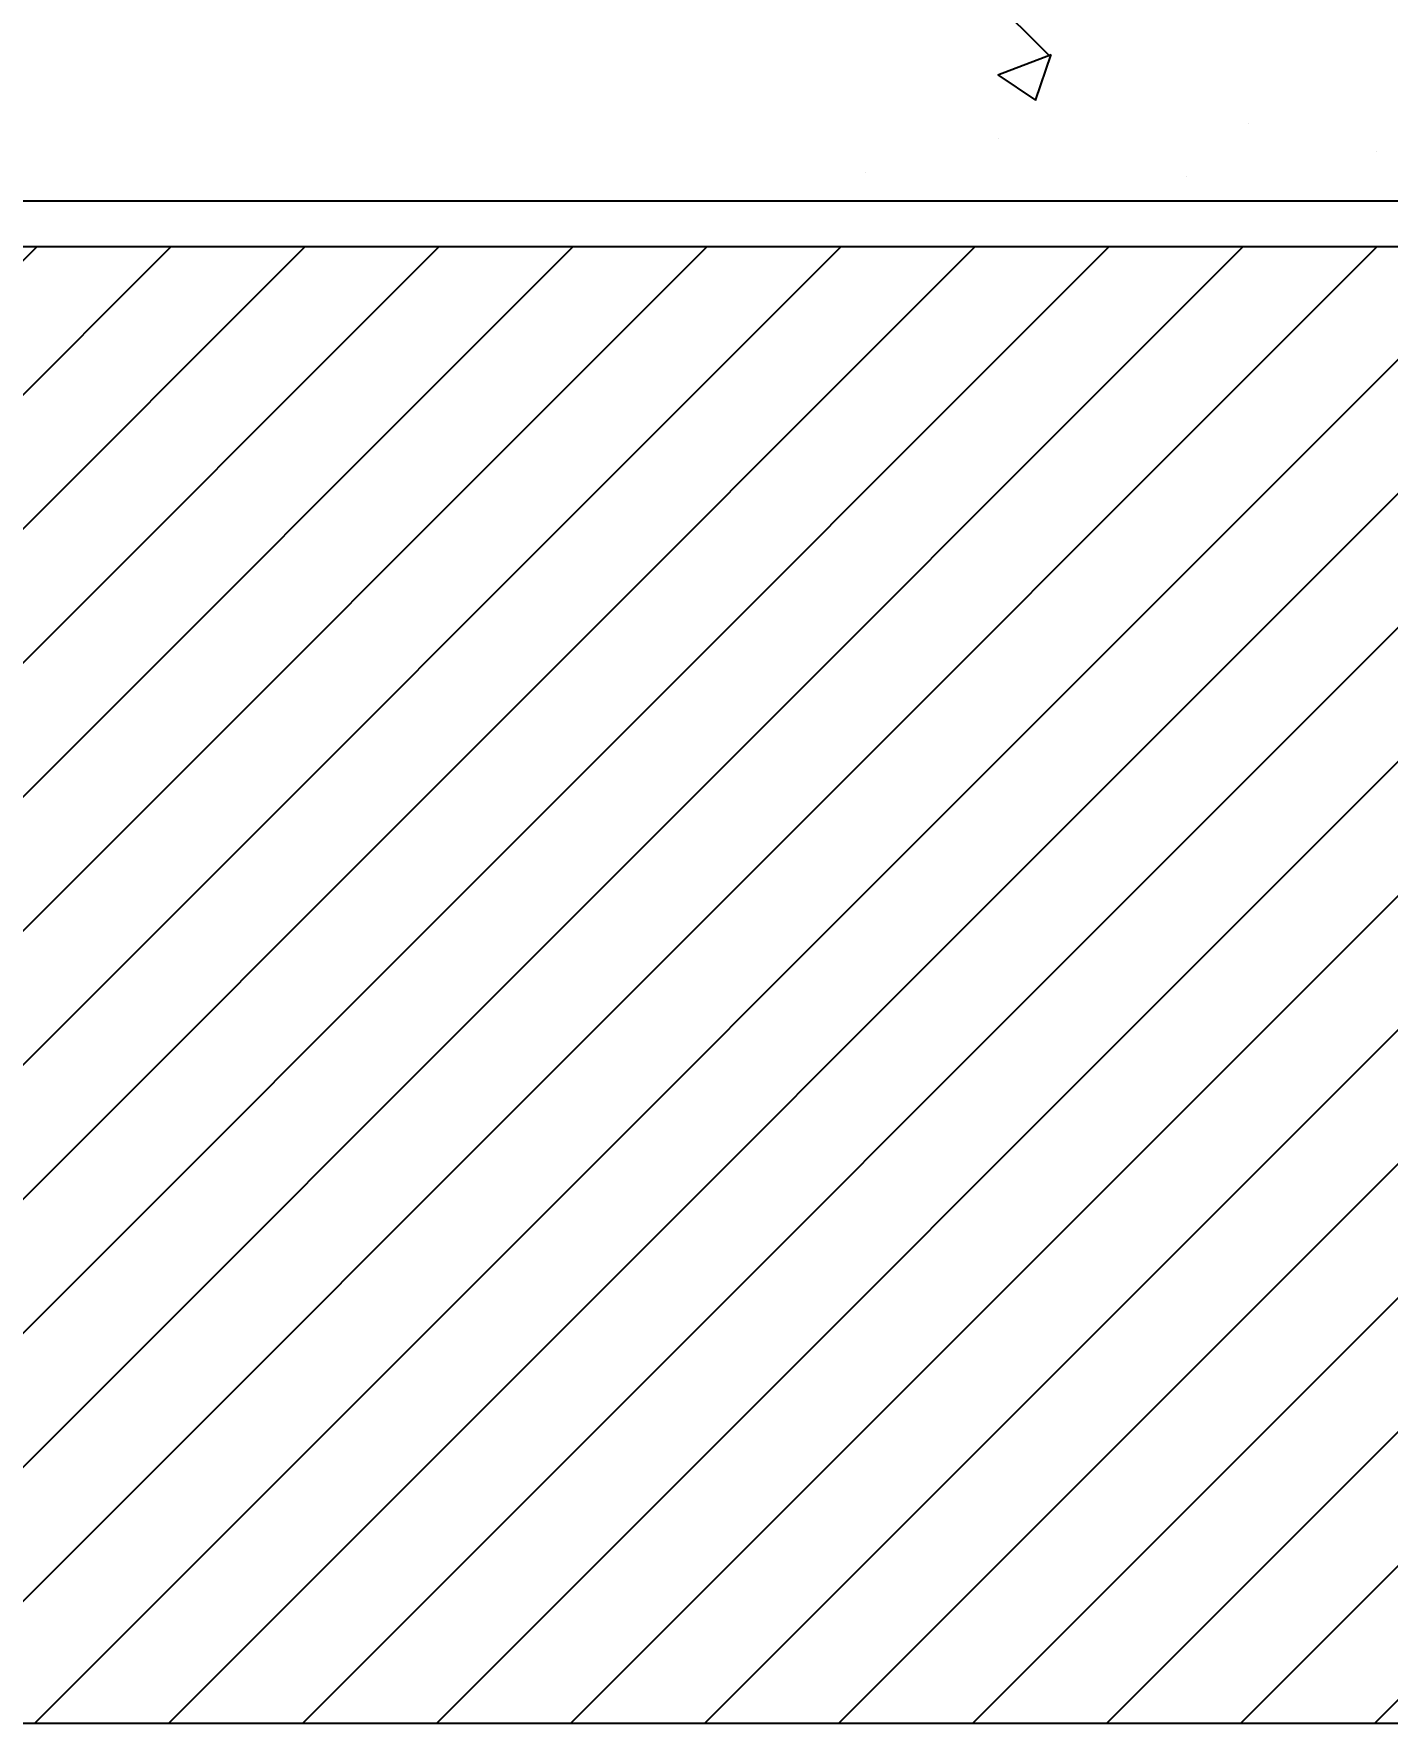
# Model space of a CAD drawing. Extents: x -43 to 70, y -5 to 23.
# Drawn here: x 14.384 to 15.277, y 9.789 to 10.902 of the extents above; entities that cross this region are included whole.
import ezdxf

# ---------------------------------------------------------------- set-up
doc = ezdxf.new("R2010")
doc.units = 0
doc.header["$LTSCALE"] = 20
doc.layers.get('0').update_dxf_attribs({"color": 5, "linetype": 'CONTINUOUS'})
doc.layers.get('DEFPOINTS').update_dxf_attribs({"linetype": 'CONTINUOUS'})
for name, color, linetype in [('BASE', 1, 'CONTINUOUS'), ('CONTRAPIS', 1, 'CONTINUOUS'), ('TEXTO', 1, 'CONTINUOUS')]:
    doc.layers.add(name, color=color, linetype=linetype)
doc.styles.add('ROMANC', font='romanc')
doc.dimstyles.new('ISO-25', dxfattribs={"dimscale": 0.8, "dimtxt": 0.12, "dimasz": 0.06, "dimexe": 0.05, "dimexo": 0.5, "dimgap": 0.02, "dimtad": 1, "dimtoh": 1, "dimzin": 1, "dimtxsty": 'ROMANC', "dimblk1": 'OBLIQUE', "dimblk2": 'OBLIQUE', "dimsah": 1, "dimcen": 0.12, "dimclrd": 244, "dimclre": 244, "dimclrt": 244, "dimazin": 3, "dimtfac": 1, "dimtdec": 4, "dimtmove": 0, "dimatfit": 3, "dimtvp": 1, "dimtolj": 1, "dimtzin": 0})

# ---------------------------------------------------------------- blocks, each defined once
blk = doc.blocks.new('_OBLIQUE')
at = {"color": 0, "linetype": 'BYBLOCK'}
blk.add_line((-0.5, -0.5), (0.5, 0.5), dxfattribs=at)
blk = doc.blocks.new('*D35')
at = {"color": 244, "linetype": 'BYBLOCK'}
for p, q in [((14.7744, 13.0123), (14.9895, 13.0123)), ((15.0295, 10.9123), (15.0295, 13.0123)), ((14.7744, 10.9123), (14.9895, 10.9123))]:
    blk.add_line(p, q, dxfattribs=at)
at = {"layer": 'DEFPOINTS', "color": 0, "linetype": 'BYBLOCK'}
for p in [(15.0295, 13.0123), (15.1744, 13.0123), (15.1744, 10.9123)]:
    blk.add_point(p, dxfattribs=at)
at = {"color": 244, "linetype": 'BYBLOCK', "xscale": 0.048, "yscale": 0.048, "zscale": 0.048}
for p, rotation in [((15.0295, 13.0123), 90), ((15.0295, 10.9123), 270)]:
    blk.add_blockref('_OBLIQUE', p, dxfattribs=dict(at, rotation=rotation))
at = {"color": 244, "linetype": 'BYBLOCK', "insert": (14.9655, 11.9623), "char_height": 0.096, "attachment_point": 5, "rotation": 90, "style": 'ROMANC'}
blk.add_mtext('\\A1;2.10', dxfattribs=at)
blk = doc.blocks.new('*X71')
at = {"color": 0, "linetype": 'CONTINUOUS'}
for p, q in [((13.4124, 9.7885), (14.3862, 10.7623)), ((13.5008, 9.7885), (14.4746, 10.7623)), ((13.5892, 9.7885), (14.563, 10.7623)), ((13.6776, 9.7885), (14.6514, 10.7623)), ((13.766, 9.7885), (14.7398, 10.7623)), ((13.8544, 9.7885), (14.8282, 10.7623)), ((13.9428, 9.7885), (14.9165, 10.7623)), ((14.0312, 9.7885), (15.0049, 10.7623)), ((14.1195, 9.7885), (15.0933, 10.7623)), ((14.2079, 9.7885), (15.1817, 10.7623)), ((14.2963, 9.7885), (15.2701, 10.7623)), ((14.3847, 9.7885), (15.3585, 10.7623)), ((14.4731, 9.7885), (15.4469, 10.7623)), ((14.5615, 9.7885), (15.5353, 10.7623)), ((14.6499, 9.7885), (15.6236, 10.7623)), ((14.7383, 9.7885), (15.712, 10.7623)), ((14.8267, 9.7885), (15.8004, 10.7623)), ((14.915, 9.7885), (15.8888, 10.7623)), ((15.0034, 9.7885), (15.9645, 10.7496)), ((15.0918, 9.7885), (15.9645, 10.6612)), ((15.1802, 9.7885), (15.9645, 10.5729)), ((15.2686, 9.7885), (15.9645, 10.4845))]:
    blk.add_line(p, q, dxfattribs=at)
blk = doc.blocks.new('*X124')
at = {"color": 0, "linetype": 'CONTINUOUS'}
for p, q in [((15.02, 10.8754), (15.055, 10.8889)), ((15.0448, 10.8586), (15.055, 10.8889)), ((15.02, 10.8754), (15.0448, 10.8587)), ((15.1851, 10.843), (15.1851, 10.843)), ((15.0205, 10.8336), (15.0205, 10.8336)), ((15.2696, 10.8248), (15.2696, 10.8248)), ((14.9326, 10.811), (14.9326, 10.811)), ((15.1444, 10.8084), (15.1444, 10.8084))]:
    blk.add_line(p, q, dxfattribs=at)
blk = doc.blocks.new('*X125')
at = {"color": 0, "linetype": 'CONTINUOUS'}
for p, q in [((15.02, 10.8754), (15.055, 10.8889)), ((15.0448, 10.8586), (15.055, 10.8889)), ((15.02, 10.8754), (15.0448, 10.8587)), ((15.1851, 10.843), (15.1851, 10.843)), ((15.0205, 10.8336), (15.0205, 10.8336)), ((15.2696, 10.8248), (15.2696, 10.8248)), ((14.9326, 10.811), (14.9326, 10.811)), ((15.1444, 10.8084), (15.1444, 10.8084))]:
    blk.add_line(p, q, dxfattribs=at)
blk = doc.blocks.new('*X126')
at = {"color": 0, "linetype": 'CONTINUOUS'}
for p, q in [((15.02, 10.8754), (15.055, 10.8889)), ((15.0448, 10.8586), (15.055, 10.8889)), ((15.02, 10.8754), (15.0448, 10.8587)), ((15.1851, 10.843), (15.1851, 10.843)), ((15.0205, 10.8336), (15.0205, 10.8336)), ((15.2696, 10.8248), (15.2696, 10.8248)), ((14.9326, 10.811), (14.9326, 10.811)), ((15.1444, 10.8084), (15.1444, 10.8084))]:
    blk.add_line(p, q, dxfattribs=at)
blk = doc.blocks.new('*X127')
at = {"color": 0, "linetype": 'CONTINUOUS'}
for p, q in [((15.02, 10.8754), (15.055, 10.8889)), ((15.0448, 10.8586), (15.055, 10.8889)), ((15.02, 10.8754), (15.0448, 10.8587)), ((15.1851, 10.843), (15.1851, 10.843)), ((15.0205, 10.8336), (15.0205, 10.8336)), ((15.2696, 10.8248), (15.2696, 10.8248)), ((14.9326, 10.811), (14.9326, 10.811)), ((15.1444, 10.8084), (15.1444, 10.8084))]:
    blk.add_line(p, q, dxfattribs=at)
blk = doc.blocks.new('*X128')
at = {"color": 0, "linetype": 'CONTINUOUS'}
for p, q in [((15.02, 10.8754), (15.055, 10.8889)), ((15.0448, 10.8586), (15.055, 10.8889)), ((15.02, 10.8754), (15.0448, 10.8587)), ((15.1851, 10.843), (15.1851, 10.843)), ((15.0205, 10.8336), (15.0205, 10.8336)), ((15.2696, 10.8248), (15.2696, 10.8248)), ((14.9326, 10.811), (14.9326, 10.811)), ((15.1444, 10.8084), (15.1444, 10.8084))]:
    blk.add_line(p, q, dxfattribs=at)
blk = doc.blocks.new('*X129')
at = {"color": 0, "linetype": 'CONTINUOUS'}
for p, q in [((15.02, 10.8754), (15.055, 10.8889)), ((15.0448, 10.8586), (15.055, 10.8889)), ((15.02, 10.8754), (15.0448, 10.8587)), ((15.1851, 10.843), (15.1851, 10.843)), ((15.0205, 10.8336), (15.0205, 10.8336)), ((15.2696, 10.8248), (15.2696, 10.8248)), ((14.9326, 10.811), (14.9326, 10.811)), ((15.1444, 10.8084), (15.1444, 10.8084))]:
    blk.add_line(p, q, dxfattribs=at)
blk = doc.blocks.new('*X130')
at = {"color": 0, "linetype": 'CONTINUOUS'}
for p, q in [((15.02, 10.8754), (15.055, 10.8889)), ((15.0448, 10.8586), (15.055, 10.8889)), ((15.02, 10.8754), (15.0448, 10.8587)), ((15.1851, 10.843), (15.1851, 10.843)), ((15.0205, 10.8336), (15.0205, 10.8336)), ((15.2696, 10.8248), (15.2696, 10.8248)), ((14.9326, 10.811), (14.9326, 10.811)), ((15.1444, 10.8084), (15.1444, 10.8084))]:
    blk.add_line(p, q, dxfattribs=at)
blk = doc.blocks.new('*X131')
at = {"color": 0, "linetype": 'CONTINUOUS'}
for p, q in [((15.02, 10.8754), (15.055, 10.8889)), ((15.0448, 10.8586), (15.055, 10.8889)), ((15.02, 10.8754), (15.0448, 10.8587)), ((15.1851, 10.843), (15.1851, 10.843)), ((15.0205, 10.8336), (15.0205, 10.8336)), ((15.2696, 10.8248), (15.2696, 10.8248)), ((14.9326, 10.811), (14.9326, 10.811)), ((15.1444, 10.8084), (15.1444, 10.8084))]:
    blk.add_line(p, q, dxfattribs=at)
blk = doc.blocks.new('*X132')
at = {"color": 0, "linetype": 'CONTINUOUS'}
for p, q in [((15.02, 10.8754), (15.055, 10.8889)), ((15.0448, 10.8586), (15.055, 10.8889)), ((15.02, 10.8754), (15.0448, 10.8587)), ((15.1851, 10.843), (15.1851, 10.843)), ((15.0205, 10.8336), (15.0205, 10.8336)), ((15.2696, 10.8248), (15.2696, 10.8248)), ((14.9326, 10.811), (14.9326, 10.811)), ((15.1444, 10.8084), (15.1444, 10.8084))]:
    blk.add_line(p, q, dxfattribs=at)
blk = doc.blocks.new('*X133')
at = {"color": 0, "linetype": 'CONTINUOUS'}
for p, q in [((15.02, 10.8754), (15.055, 10.8889)), ((15.0448, 10.8586), (15.055, 10.8889)), ((15.02, 10.8754), (15.0448, 10.8587)), ((15.1851, 10.843), (15.1851, 10.843)), ((15.0205, 10.8336), (15.0205, 10.8336)), ((15.2696, 10.8248), (15.2696, 10.8248)), ((14.9326, 10.811), (14.9326, 10.811)), ((15.1444, 10.8084), (15.1444, 10.8084))]:
    blk.add_line(p, q, dxfattribs=at)
blk = doc.blocks.new('*X134')
at = {"color": 0, "linetype": 'CONTINUOUS'}
for p, q in [((15.02, 10.8754), (15.055, 10.8889)), ((15.0448, 10.8586), (15.055, 10.8889)), ((15.02, 10.8754), (15.0448, 10.8587)), ((15.1851, 10.843), (15.1851, 10.843)), ((15.0205, 10.8336), (15.0205, 10.8336)), ((15.2696, 10.8248), (15.2696, 10.8248)), ((14.9326, 10.811), (14.9326, 10.811)), ((15.1444, 10.8084), (15.1444, 10.8084))]:
    blk.add_line(p, q, dxfattribs=at)
blk = doc.blocks.new('*X135')
at = {"color": 0, "linetype": 'CONTINUOUS'}
for p, q in [((15.02, 10.8754), (15.055, 10.8889)), ((15.0448, 10.8586), (15.055, 10.8889)), ((15.02, 10.8754), (15.0448, 10.8587)), ((15.1851, 10.843), (15.1851, 10.843)), ((15.0205, 10.8336), (15.0205, 10.8336)), ((15.2696, 10.8248), (15.2696, 10.8248)), ((14.9326, 10.811), (14.9326, 10.811)), ((15.1444, 10.8084), (15.1444, 10.8084))]:
    blk.add_line(p, q, dxfattribs=at)
blk = doc.blocks.new('*X136')
at = {"color": 0, "linetype": 'CONTINUOUS'}
for p, q in [((15.02, 10.8754), (15.055, 10.8889)), ((15.0448, 10.8586), (15.055, 10.8889)), ((15.02, 10.8754), (15.0448, 10.8587)), ((15.1851, 10.843), (15.1851, 10.843)), ((15.0205, 10.8336), (15.0205, 10.8336)), ((15.2696, 10.8248), (15.2696, 10.8248)), ((14.9326, 10.811), (14.9326, 10.811)), ((15.1444, 10.8084), (15.1444, 10.8084))]:
    blk.add_line(p, q, dxfattribs=at)
blk = doc.blocks.new('*X137')
at = {"color": 0, "linetype": 'CONTINUOUS'}
for p, q in [((15.02, 10.8754), (15.055, 10.8889)), ((15.0448, 10.8586), (15.055, 10.8889)), ((15.02, 10.8754), (15.0448, 10.8587)), ((15.1851, 10.843), (15.1851, 10.843)), ((15.0205, 10.8336), (15.0205, 10.8336)), ((15.2696, 10.8248), (15.2696, 10.8248)), ((14.9326, 10.811), (14.9326, 10.811)), ((15.1444, 10.8084), (15.1444, 10.8084))]:
    blk.add_line(p, q, dxfattribs=at)
blk = doc.blocks.new('*X138')
at = {"color": 0, "linetype": 'CONTINUOUS'}
for p, q in [((15.02, 10.8754), (15.055, 10.8889)), ((15.0448, 10.8586), (15.055, 10.8889)), ((15.02, 10.8754), (15.0448, 10.8587)), ((15.1851, 10.843), (15.1851, 10.843)), ((15.0205, 10.8336), (15.0205, 10.8336)), ((15.2696, 10.8248), (15.2696, 10.8248)), ((14.9326, 10.811), (14.9326, 10.811)), ((15.1444, 10.8084), (15.1444, 10.8084))]:
    blk.add_line(p, q, dxfattribs=at)
blk = doc.blocks.new('*X139')
at = {"color": 0, "linetype": 'CONTINUOUS'}
for p, q in [((15.02, 10.8754), (15.055, 10.8889)), ((15.0448, 10.8586), (15.055, 10.8889)), ((15.02, 10.8754), (15.0448, 10.8587)), ((15.1851, 10.843), (15.1851, 10.843)), ((15.0205, 10.8336), (15.0205, 10.8336)), ((15.2696, 10.8248), (15.2696, 10.8248)), ((14.9326, 10.811), (14.9326, 10.811)), ((15.1444, 10.8084), (15.1444, 10.8084))]:
    blk.add_line(p, q, dxfattribs=at)
blk = doc.blocks.new('*X140')
at = {"color": 0, "linetype": 'CONTINUOUS'}
for p, q in [((15.02, 10.8754), (15.055, 10.8889)), ((15.0448, 10.8586), (15.055, 10.8889)), ((15.02, 10.8754), (15.0448, 10.8587)), ((15.1851, 10.843), (15.1851, 10.843)), ((15.0205, 10.8336), (15.0205, 10.8336)), ((15.2696, 10.8248), (15.2696, 10.8248)), ((14.9326, 10.811), (14.9326, 10.811)), ((15.1444, 10.8084), (15.1444, 10.8084))]:
    blk.add_line(p, q, dxfattribs=at)
blk = doc.blocks.new('*X141')
at = {"color": 0, "linetype": 'CONTINUOUS'}
for p, q in [((15.02, 10.8754), (15.055, 10.8889)), ((15.0448, 10.8586), (15.055, 10.8889)), ((15.02, 10.8754), (15.0448, 10.8587)), ((15.1851, 10.843), (15.1851, 10.843)), ((15.0205, 10.8336), (15.0205, 10.8336)), ((15.2696, 10.8248), (15.2696, 10.8248)), ((14.9326, 10.811), (14.9326, 10.811)), ((15.1444, 10.8084), (15.1444, 10.8084))]:
    blk.add_line(p, q, dxfattribs=at)
blk = doc.blocks.new('*X142')
at = {"color": 0, "linetype": 'CONTINUOUS'}
for p, q in [((15.02, 10.8754), (15.055, 10.8889)), ((15.0448, 10.8586), (15.055, 10.8889)), ((15.02, 10.8754), (15.0448, 10.8587)), ((15.1851, 10.843), (15.1851, 10.843)), ((15.0205, 10.8336), (15.0205, 10.8336)), ((15.2696, 10.8248), (15.2696, 10.8248)), ((14.9326, 10.811), (14.9326, 10.811)), ((15.1444, 10.8084), (15.1444, 10.8084))]:
    blk.add_line(p, q, dxfattribs=at)
blk = doc.blocks.new('*X143')
at = {"color": 0, "linetype": 'CONTINUOUS'}
for p, q in [((15.02, 10.8754), (15.055, 10.8889)), ((15.0448, 10.8586), (15.055, 10.8889)), ((15.02, 10.8754), (15.0448, 10.8587)), ((15.1851, 10.843), (15.1851, 10.843)), ((15.0205, 10.8336), (15.0205, 10.8336)), ((15.2696, 10.8248), (15.2696, 10.8248)), ((14.9326, 10.811), (14.9326, 10.811)), ((15.1444, 10.8084), (15.1444, 10.8084))]:
    blk.add_line(p, q, dxfattribs=at)
blk = doc.blocks.new('*X144')
at = {"color": 0, "linetype": 'CONTINUOUS'}
for p, q in [((15.02, 10.8754), (15.055, 10.8889)), ((15.0448, 10.8586), (15.055, 10.8889)), ((15.02, 10.8754), (15.0448, 10.8587)), ((15.1851, 10.843), (15.1851, 10.843)), ((15.0205, 10.8336), (15.0205, 10.8336)), ((15.2696, 10.8248), (15.2696, 10.8248)), ((14.9326, 10.811), (14.9326, 10.811)), ((15.1444, 10.8084), (15.1444, 10.8084))]:
    blk.add_line(p, q, dxfattribs=at)
blk = doc.blocks.new('*X145')
at = {"color": 0, "linetype": 'CONTINUOUS'}
for p, q in [((15.02, 10.8754), (15.055, 10.8889)), ((15.0448, 10.8586), (15.055, 10.8889)), ((15.02, 10.8754), (15.0448, 10.8587)), ((15.1851, 10.843), (15.1851, 10.843)), ((15.0205, 10.8336), (15.0205, 10.8336)), ((15.2696, 10.8248), (15.2696, 10.8248)), ((14.9326, 10.811), (14.9326, 10.811)), ((15.1444, 10.8084), (15.1444, 10.8084))]:
    blk.add_line(p, q, dxfattribs=at)
blk = doc.blocks.new('*X146')
at = {"color": 0, "linetype": 'CONTINUOUS'}
for p, q in [((15.02, 10.8754), (15.055, 10.8889)), ((15.0448, 10.8586), (15.055, 10.8889)), ((15.02, 10.8754), (15.0448, 10.8587)), ((15.1851, 10.843), (15.1851, 10.843)), ((15.0205, 10.8336), (15.0205, 10.8336)), ((15.2696, 10.8248), (15.2696, 10.8248)), ((14.9326, 10.811), (14.9326, 10.811)), ((15.1444, 10.8084), (15.1444, 10.8084))]:
    blk.add_line(p, q, dxfattribs=at)
blk = doc.blocks.new('*X147')
at = {"color": 0, "linetype": 'CONTINUOUS'}
for p, q in [((15.02, 10.8754), (15.055, 10.8889)), ((15.0448, 10.8586), (15.055, 10.8889)), ((15.02, 10.8754), (15.0448, 10.8587)), ((15.1851, 10.843), (15.1851, 10.843)), ((15.0205, 10.8336), (15.0205, 10.8336)), ((15.2696, 10.8248), (15.2696, 10.8248)), ((14.9326, 10.811), (14.9326, 10.811)), ((15.1444, 10.8084), (15.1444, 10.8084))]:
    blk.add_line(p, q, dxfattribs=at)
blk = doc.blocks.new('*X148')
at = {"color": 0, "linetype": 'CONTINUOUS'}
for p, q in [((15.02, 10.8754), (15.055, 10.8889)), ((15.0448, 10.8586), (15.055, 10.8889)), ((15.02, 10.8754), (15.0448, 10.8587)), ((15.1851, 10.843), (15.1851, 10.843)), ((15.0205, 10.8336), (15.0205, 10.8336)), ((15.2696, 10.8248), (15.2696, 10.8248)), ((14.9326, 10.811), (14.9326, 10.811)), ((15.1444, 10.8084), (15.1444, 10.8084))]:
    blk.add_line(p, q, dxfattribs=at)
blk = doc.blocks.new('*X149')
at = {"color": 0, "linetype": 'CONTINUOUS'}
for p, q in [((15.02, 10.8754), (15.055, 10.8889)), ((15.0448, 10.8586), (15.055, 10.8889)), ((15.02, 10.8754), (15.0448, 10.8587)), ((15.1851, 10.843), (15.1851, 10.843)), ((15.0205, 10.8336), (15.0205, 10.8336)), ((15.2696, 10.8248), (15.2696, 10.8248)), ((14.9326, 10.811), (14.9326, 10.811)), ((15.1444, 10.8084), (15.1444, 10.8084))]:
    blk.add_line(p, q, dxfattribs=at)
blk = doc.blocks.new('*X150')
at = {"color": 0, "linetype": 'CONTINUOUS'}
for p, q in [((15.02, 10.8754), (15.055, 10.8889)), ((15.0448, 10.8586), (15.055, 10.8889)), ((15.02, 10.8754), (15.0448, 10.8587)), ((15.1851, 10.843), (15.1851, 10.843)), ((15.0205, 10.8336), (15.0205, 10.8336)), ((15.2696, 10.8248), (15.2696, 10.8248)), ((14.9326, 10.811), (14.9326, 10.811)), ((15.1444, 10.8084), (15.1444, 10.8084))]:
    blk.add_line(p, q, dxfattribs=at)
blk = doc.blocks.new('*X151')
at = {"color": 0, "linetype": 'CONTINUOUS'}
for p, q in [((15.02, 10.8754), (15.055, 10.8889)), ((15.0448, 10.8586), (15.055, 10.8889)), ((15.02, 10.8754), (15.0448, 10.8587)), ((15.1851, 10.843), (15.1851, 10.843)), ((15.0205, 10.8336), (15.0205, 10.8336)), ((15.2696, 10.8248), (15.2696, 10.8248)), ((14.9326, 10.811), (14.9326, 10.811)), ((15.1444, 10.8084), (15.1444, 10.8084))]:
    blk.add_line(p, q, dxfattribs=at)
blk = doc.blocks.new('*X152')
at = {"color": 0, "linetype": 'CONTINUOUS'}
for p, q in [((15.02, 10.8754), (15.055, 10.8889)), ((15.0448, 10.8586), (15.055, 10.8889)), ((15.02, 10.8754), (15.0448, 10.8587)), ((15.1851, 10.843), (15.1851, 10.843)), ((15.0205, 10.8336), (15.0205, 10.8336)), ((15.2696, 10.8248), (15.2696, 10.8248)), ((14.9326, 10.811), (14.9326, 10.811)), ((15.1444, 10.8084), (15.1444, 10.8084))]:
    blk.add_line(p, q, dxfattribs=at)
blk = doc.blocks.new('*X153')
at = {"color": 0, "linetype": 'CONTINUOUS'}
for p, q in [((15.02, 10.8754), (15.055, 10.8889)), ((15.0448, 10.8586), (15.055, 10.8889)), ((15.02, 10.8754), (15.0448, 10.8587)), ((15.1851, 10.843), (15.1851, 10.843)), ((15.0205, 10.8336), (15.0205, 10.8336)), ((15.2696, 10.8248), (15.2696, 10.8248)), ((14.9326, 10.811), (14.9326, 10.811)), ((15.1444, 10.8084), (15.1444, 10.8084))]:
    blk.add_line(p, q, dxfattribs=at)
blk = doc.blocks.new('*X154')
at = {"color": 0, "linetype": 'CONTINUOUS'}
for p, q in [((15.02, 10.8754), (15.055, 10.8889)), ((15.0448, 10.8586), (15.055, 10.8889)), ((15.02, 10.8754), (15.0448, 10.8587)), ((15.1851, 10.843), (15.1851, 10.843)), ((15.0205, 10.8336), (15.0205, 10.8336)), ((15.2696, 10.8248), (15.2696, 10.8248)), ((14.9326, 10.811), (14.9326, 10.811)), ((15.1444, 10.8084), (15.1444, 10.8084))]:
    blk.add_line(p, q, dxfattribs=at)
blk = doc.blocks.new('*X155')
at = {"color": 0, "linetype": 'CONTINUOUS'}
for p, q in [((15.02, 10.8754), (15.055, 10.8889)), ((15.0448, 10.8586), (15.055, 10.8889)), ((15.02, 10.8754), (15.0448, 10.8587)), ((15.1851, 10.843), (15.1851, 10.843)), ((15.0205, 10.8336), (15.0205, 10.8336)), ((15.2696, 10.8248), (15.2696, 10.8248)), ((14.9326, 10.811), (14.9326, 10.811)), ((15.1444, 10.8084), (15.1444, 10.8084))]:
    blk.add_line(p, q, dxfattribs=at)

msp = doc.modelspace()

# ---------------------------------------------------------------- linework, layer by layer
at = {"layer": 'BASE'}
msp.add_line((10.0245, 9.7885), (17.2245, 9.7885), dxfattribs=at)
at = {"layer": 'CONTRAPIS'}
for p, q in [((11.2545, 10.7923), (15.9945, 10.7923)), ((11.2845, 10.7623), (15.9645, 10.7623))]:
    msp.add_line(p, q, dxfattribs=at)

# ---------------------------------------------------------------- block references
at = {"layer": 'TEXTO', "color": 30, "linetype": 'CONTINUOUS'}
for name in ['*X124', '*X125', '*X126', '*X127', '*X128', '*X129', '*X130', '*X131', '*X132', '*X133', '*X134', '*X135', '*X136', '*X137', '*X138', '*X139', '*X140', '*X141', '*X142', '*X143', '*X144', '*X145', '*X146', '*X147', '*X148', '*X149', '*X150', '*X151', '*X152', '*X153', '*X154', '*X155', '*X71']:
    msp.add_blockref(name, (0, 0), dxfattribs=at)

# ---------------------------------------------------------------- dimensions: what is measured, and where the dimension line sits
dim = msp.add_linear_dim(base=(15.0295, 13.0123), p1=(15.1744, 10.9123), p2=(15.1744, 13.0123), angle=90, dimstyle='ISO-25', override={"dimexe": 0.05, "dimtoh": 0, "dimtxsty": 'ROMANC', "dimblk1": 'OBLIQUE', "dimblk2": 'OBLIQUE', "dimsah": 1}, dxfattribs=at)
dim.commit()
dim.dimension.update_dxf_attribs({"geometry": '*D35', "text_midpoint": (14.9655, 11.9623)})

doc.saveas('drawing.dxf')
